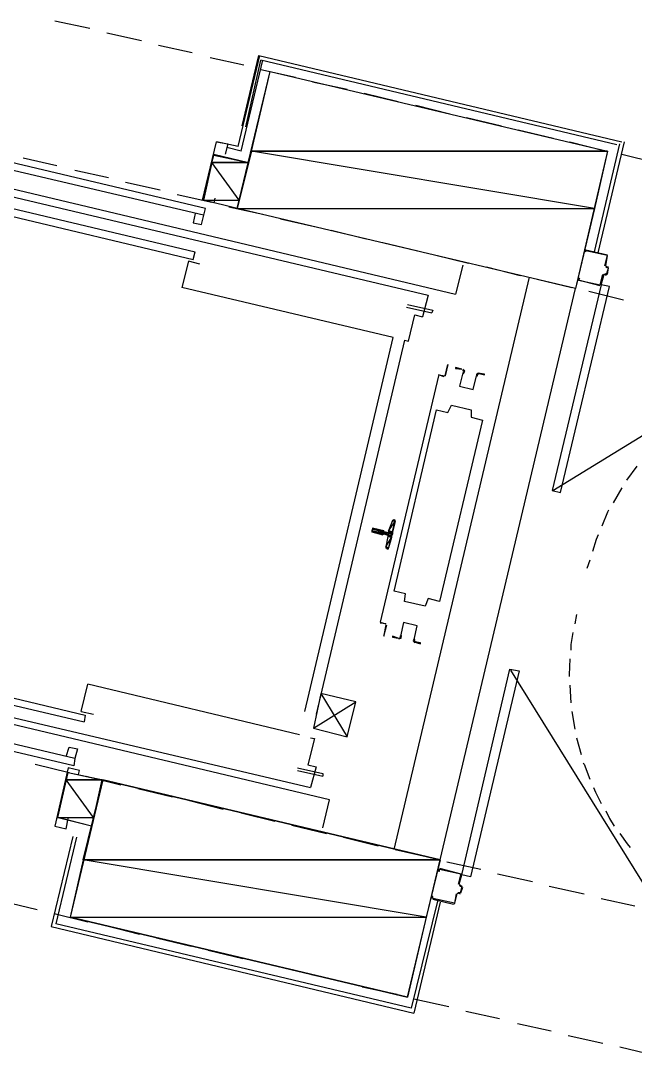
# Model space of a CAD drawing. Header units: feet. Extents: x -84 to 198, y -22 to 181.
# Drawn here: x 71.02 to 79.74, y 48.26 to 62.94 of the extents above; entities that cross this region are included whole.
import ezdxf

# ---------------------------------------------------------------- set-up
doc = ezdxf.new("R2010")
doc.units = ezdxf.units.FT
for name, color, linetype in [('A-LINEA', 7, 'CONTINUOUS'), ('A-LINEA-FINA', 9, 'CONTINUOUS'), ('A-MURO-CONCRETO', 8, 'CONTINUOUS')]:
    doc.layers.add(name, color=color, linetype=linetype)

msp = doc.modelspace()

# ---------------------------------------------------------------- linework, layer by layer
at = {"layer": 'A-LINEA'}
for p, q in [((71.5067, 62.9378), (72, 62.8311)), ((71.5067, 62.9378), (72, 62.8311)), ((72.24, 62.7644), (72.7333, 62.6578)), ((72.24, 62.7644), (72.7333, 62.6578)), ((72.9733, 62.5911), (73.4533, 62.4844)), ((72.9733, 62.5911), (73.4533, 62.4844)), ((73.7067, 62.4178), (74.1867, 62.3111)), ((73.7067, 62.4178), (74.1867, 62.3111)), ((74.1067, 61.1511), (74.4133, 62.4444)), ((74.16, 61.4444), (74.4, 62.4444)), ((74.4, 62.4444), (79.5467, 61.2178)), ((74.1467, 61.0844), (74.4533, 62.3778)), ((74.2133, 61.4311), (74.4267, 62.3778)), ((79.48, 61.1778), (74.4267, 62.3778)), ((74.4267, 62.2444), (74.92, 62.1378)), ((74.4267, 62.2444), (74.92, 62.1378)), ((75.16, 62.0711), (75.6533, 61.9644)), ((75.16, 62.0711), (75.6533, 61.9644)), ((75.8933, 61.9111), (76.3733, 61.7911)), ((75.8933, 61.9111), (76.3733, 61.7911)), ((76.6267, 61.7378), (77.1067, 61.6178)), ((76.6267, 61.7378), (77.1067, 61.6178)), ((77.3467, 61.5644), (77.84, 61.4444)), ((77.3467, 61.5644), (77.84, 61.4444)), ((78.08, 61.3911), (78.5733, 61.2711)), ((78.08, 61.3911), (78.5733, 61.2711)), ((74.1067, 61.1511), (73.8, 61.2178)), ((78.8133, 61.2178), (79.2933, 61.0978)), ((78.8133, 61.2178), (79.2933, 61.0978)), ((79.2133, 59.6444), (79.5867, 61.2178)), ((73.64, 60.2711), (70.1067, 61.1111)), ((73.64, 60.2711), (70.1067, 61.1111)), ((74.1467, 61.0844), (73.9467, 61.1378)), ((79.16, 59.6578), (79.52, 61.1911)), ((69.28, 60.9378), (77.1867, 59.0578)), ((69.28, 60.9378), (77.1867, 59.0578)), ((73.6133, 60.1778), (70.08, 61.0044)), ((73.6133, 60.1778), (70.08, 61.0044)), ((71.0533, 60.9911), (71.5333, 60.8844)), ((71.0533, 60.9911), (71.5333, 60.8844)), ((79.5467, 61.0444), (80.0267, 60.9244)), ((79.5467, 61.0444), (80.0267, 60.9244)), ((71.7867, 60.8178), (72.2667, 60.7111)), ((71.7867, 60.8178), (72.2667, 60.7111)), ((69.8133, 60.6978), (76.8, 59.0444)), ((69.8133, 60.6978), (76.8, 59.0444)), ((72.5067, 60.6444), (73, 60.5378)), ((72.5067, 60.6444), (73, 60.5378)), ((69.96, 60.4978), (73.4933, 59.6578)), ((69.96, 60.4978), (73.4933, 59.6578)), ((69.9333, 60.3911), (73.4667, 59.5511)), ((69.9333, 60.3911), (73.4667, 59.5511)), ((73.24, 60.4711), (73.7333, 60.3644)), ((73.24, 60.4711), (73.7333, 60.3644)), ((73.4933, 60.2044), (73.4667, 60.0711)), ((73.4933, 60.2044), (73.4667, 60.0711)), ((73.9733, 60.2978), (74.4533, 60.1911)), ((73.9733, 60.2978), (74.4533, 60.1911)), ((74.7067, 60.1244), (75.1867, 60.0178)), ((74.7067, 60.1244), (75.1867, 60.0178)), ((75.4267, 59.9644), (75.92, 59.8444)), ((75.4267, 59.9644), (75.92, 59.8444)), ((76.16, 59.7911), (76.6533, 59.6711)), ((76.16, 59.7911), (76.6533, 59.6711)), ((73.4667, 59.5511), (73.4933, 59.6578)), ((73.4667, 59.5511), (73.4933, 59.6578)), ((76.8933, 59.6178), (77.3733, 59.4978)), ((76.8933, 59.6178), (77.3733, 59.4978)), ((79.04, 59.6844), (79.3467, 59.6178)), ((79.04, 59.6844), (79.3467, 59.6178)), ((79.04, 59.6711), (79.04, 59.6711)), ((79.04, 59.6711), (79.04, 59.6711)), ((77.2933, 59.4711), (77.1867, 59.0578)), ((77.2933, 59.4711), (77.1867, 59.0578)), ((79.3205, 59.4557), (79.3354, 59.4316)), ((79.3205, 59.4557), (79.3354, 59.4316)), ((79.3333, 59.4578), (79.3333, 59.4578)), ((79.3333, 59.4578), (79.3333, 59.4578)), ((77.6267, 59.4444), (78.1067, 59.3244)), ((77.6267, 59.4444), (78.1067, 59.3244)), ((79.3046, 59.3372), (79.2805, 59.3224)), ((79.3046, 59.3372), (79.2805, 59.3224)), ((79.3333, 59.3244), (79.2933, 59.3378)), ((79.3333, 59.3244), (79.2933, 59.3378)), ((79.32, 59.4444), (79.36, 59.4444)), ((79.32, 59.4444), (79.36, 59.4444)), ((79.3333, 59.3378), (79.3333, 59.3378)), ((79.3333, 59.3378), (79.3333, 59.3378)), ((76.32, 51.1778), (78.24, 59.2978)), ((76.32, 51.1778), (78.24, 59.2978)), ((78.3467, 59.2711), (78.84, 59.1511)), ((78.3467, 59.2711), (78.84, 59.1511)), ((79.24, 59.1911), (79.24, 59.1911)), ((79.24, 59.1911), (79.24, 59.1911)), ((76.3067, 58.4444), (73.3067, 59.1511)), ((76.3067, 58.4444), (73.3067, 59.1511)), ((76.8, 59.0444), (76.72, 58.7378)), ((76.8, 59.0444), (76.72, 58.7378)), ((76.9733, 51.0311), (78.8933, 59.1378)), ((76.9733, 51.0311), (78.8933, 59.1378)), ((79.08, 59.0978), (79.5733, 58.9778)), ((79.08, 59.0978), (79.5733, 58.9778)), ((76.4933, 58.8711), (76.8533, 58.7911)), ((76.4933, 58.8711), (76.8533, 58.7911)), ((75.0533, 53.1378), (76.3067, 58.4444)), ((75.0533, 53.1378), (76.3067, 58.4444)), ((78.5709, 56.2715), (82.1859, 58.4922)), ((78.5709, 56.2715), (82.1859, 58.4922)), ((76.4667, 58.4044), (75.2133, 53.0978)), ((76.4667, 58.4044), (75.2133, 53.0978)), ((76.9467, 57.8978), (76.9467, 57.8978)), ((76.9467, 57.8978), (76.9467, 57.8978)), ((79.76, 56.6178), (79.6133, 56.4178)), ((79.76, 56.6178), (79.6133, 56.4178)), ((79.5467, 56.3111), (79.4267, 56.0978)), ((79.5467, 56.3111), (79.4267, 56.0978)), ((76.2933, 55.8444), (76.24, 55.6978)), ((76.2933, 55.8444), (76.24, 55.6978)), ((76.3179, 55.8439), (76.2942, 55.8304)), ((76.3179, 55.8439), (76.2942, 55.8304)), ((76.1733, 55.6978), (76.1733, 55.6978)), ((76.1733, 55.6978), (76.1733, 55.6978)), ((76.2267, 55.6711), (76.1733, 55.6844)), ((76.2267, 55.6711), (76.1733, 55.6844)), ((76.1733, 55.6578), (76.2133, 55.6444)), ((76.1733, 55.6578), (76.2133, 55.6444)), ((76.1733, 55.6444), (76.1733, 55.6444)), ((76.1733, 55.6444), (76.1733, 55.6444)), ((76.1867, 55.6978), (76.1867, 55.6978)), ((76.1867, 55.6978), (76.1867, 55.6978)), ((76.2267, 55.6178), (76.2, 55.4711)), ((76.2267, 55.6178), (76.2, 55.4711)), ((76.2136, 55.4677), (76.2287, 55.445)), ((76.2136, 55.4677), (76.2287, 55.445)), ((79.0933, 55.2844), (79.0533, 55.1644)), ((79.0933, 55.2844), (79.0533, 55.1644)), ((78.9067, 54.5111), (78.88, 54.3778)), ((78.9067, 54.5111), (78.88, 54.3778)), ((76.2, 54.3778), (76.12, 54.3911)), ((76.2, 54.3778), (76.12, 54.3911)), ((68.4133, 53.9244), (71.9333, 53.0844)), ((68.4133, 53.9244), (71.9333, 53.0844)), ((68.3867, 53.8178), (71.92, 52.9911)), ((68.3867, 53.8178), (71.92, 52.9911)), ((75.4, 51.8844), (68.1467, 53.6044)), ((75.4, 51.8844), (68.1467, 53.6044)), ((68.16, 53.6978), (75.1333, 52.0578)), ((68.16, 53.6978), (75.1333, 52.0578)), ((80.2126, 50.1189), (77.9758, 53.724)), ((80.2126, 50.1189), (77.9758, 53.724)), ((71.88, 53.1378), (71.9733, 53.5244)), ((71.88, 53.1378), (71.9733, 53.5244)), ((74.9733, 52.8044), (71.9733, 53.5244)), ((74.9733, 52.8044), (71.9733, 53.5244)), ((78.8133, 53.5111), (78.8267, 53.2578)), ((78.8133, 53.5111), (78.8267, 53.2578)), ((71.7867, 52.4711), (68.2667, 53.2978)), ((71.7867, 52.4711), (68.2667, 53.2978)), ((71.7733, 52.3644), (68.24, 53.2044)), ((71.7733, 52.3644), (68.24, 53.2044)), ((75.1733, 52.8978), (75.7733, 53.2711)), ((75.1733, 52.8978), (75.7733, 53.2711)), ((71.88, 53.1378), (72.0533, 53.0978)), ((71.88, 53.1378), (72.0533, 53.0978)), ((71.9333, 53.0844), (71.92, 52.9911)), ((71.9333, 53.0844), (71.92, 52.9911)), ((78.84, 53.1378), (78.88, 52.8844)), ((78.84, 53.1378), (78.88, 52.8844)), ((75.1867, 52.7511), (75.0933, 52.3778)), ((75.1867, 52.7511), (75.0933, 52.3778)), ((75.1333, 52.7644), (75.1867, 52.7511)), ((75.1333, 52.7644), (75.1867, 52.7511)), ((78.9067, 52.7644), (78.9733, 52.5244)), ((78.9067, 52.7644), (78.9733, 52.5244)), ((71.6667, 52.4978), (71.7067, 52.6311)), ((71.6667, 52.4978), (71.7067, 52.6311)), ((71.2267, 52.3911), (71.7067, 52.2711)), ((71.2267, 52.3911), (71.7067, 52.2711)), ((71.5467, 51.6311), (71.6933, 52.2711)), ((71.5467, 51.6311), (71.6933, 52.2711)), ((74.9467, 52.3378), (75.3067, 52.2578)), ((74.9467, 52.3378), (75.3067, 52.2578)), ((74.9467, 52.2978), (75.3067, 52.2178)), ((74.9467, 52.2978), (75.3067, 52.2178)), ((71.9467, 52.2178), (72.44, 52.0978)), ((71.9467, 52.2178), (72.44, 52.0978)), ((75.3067, 52.2578), (75.3067, 52.2178)), ((75.3067, 52.2578), (75.3067, 52.2178)), ((72.68, 52.0444), (73.1733, 51.9244)), ((72.68, 52.0444), (73.1733, 51.9244)), ((73.4133, 51.8711), (73.8933, 51.7511)), ((73.4133, 51.8711), (73.8933, 51.7511)), ((75.3067, 51.4844), (75.4, 51.8844)), ((75.3067, 51.4844), (75.4, 51.8844)), ((74.1467, 51.6978), (74.6267, 51.5778)), ((74.1467, 51.6978), (74.6267, 51.5778)), ((74.8667, 51.5244), (75.36, 51.4044)), ((74.8667, 51.5244), (75.36, 51.4044)), ((71.76, 51.3644), (71.4533, 50.0844)), ((71.8133, 51.3511), (71.52, 50.1244)), ((75.6, 51.3511), (76.0933, 51.2311)), ((75.6, 51.3511), (76.0933, 51.2311)), ((76.3333, 51.1778), (76.8133, 51.0711)), ((76.3333, 51.1778), (76.8133, 51.0711)), ((77.0667, 51.0044), (77.5467, 50.8978)), ((77.0667, 51.0044), (77.5467, 50.8978)), ((76.96, 50.8978), (76.96, 50.8978)), ((76.96, 50.8978), (76.96, 50.8978)), ((77.24, 50.6844), (77.28, 50.8178)), ((77.24, 50.6844), (77.28, 50.8178)), ((77.7867, 50.8311), (78.28, 50.7244)), ((77.7867, 50.8311), (78.28, 50.7244)), ((77.2405, 50.6824), (77.2554, 50.6583)), ((77.2405, 50.6824), (77.2554, 50.6583)), ((77.2533, 50.6844), (77.2533, 50.6844)), ((77.2533, 50.6844), (77.2533, 50.6844)), ((78.52, 50.6578), (79.0133, 50.5511)), ((78.52, 50.6578), (79.0133, 50.5511)), ((77.1733, 50.4044), (77.2133, 50.5511)), ((77.1733, 50.4044), (77.2133, 50.5511)), ((77.2379, 50.5639), (77.2139, 50.549)), ((77.2379, 50.5639), (77.2139, 50.549)), ((77.2267, 50.5644), (77.2533, 50.5511)), ((77.2267, 50.5644), (77.2533, 50.5511)), ((77.2267, 50.5511), (77.2267, 50.5511)), ((77.2267, 50.5511), (77.2267, 50.5511)), ((77.2533, 50.5644), (77.2533, 50.5644)), ((77.2533, 50.5644), (77.2533, 50.5644)), ((77.2667, 50.5644), (77.2933, 50.6444)), ((77.2667, 50.5644), (77.2933, 50.6444)), ((70.76, 50.4444), (71.2533, 50.3244)), ((70.76, 50.4444), (71.2533, 50.3244)), ((76.9333, 50.4444), (76.56, 48.9244)), ((76.9733, 50.4311), (76.6, 48.8578)), ((76.8667, 50.4844), (76.8667, 50.4844)), ((76.8667, 50.4844), (76.8667, 50.4844)), ((76.8667, 50.4711), (77.16, 50.4044)), ((76.8667, 50.4711), (77.16, 50.4044)), ((77.1733, 50.4178), (77.1733, 50.4178)), ((77.1733, 50.4178), (77.1733, 50.4178)), ((79.2533, 50.4844), (79.7333, 50.3778)), ((79.2533, 50.4844), (79.7333, 50.3778)), ((71.4933, 50.2711), (71.9733, 50.1511)), ((71.4933, 50.2711), (71.9733, 50.1511)), ((71.4533, 50.0844), (76.6, 48.8578)), ((76.56, 48.9244), (71.52, 50.1244)), ((72.2267, 50.0978), (72.7067, 49.9778)), ((72.2267, 50.0978), (72.7067, 49.9778)), ((72.9467, 49.9244), (73.44, 49.8044)), ((72.9467, 49.9244), (73.44, 49.8044)), ((73.68, 49.7511), (74.1733, 49.6311)), ((73.68, 49.7511), (74.1733, 49.6311)), ((74.4133, 49.5778), (74.8933, 49.4711)), ((74.4133, 49.5778), (74.8933, 49.4711)), ((75.1467, 49.4044), (75.6267, 49.2978)), ((75.1467, 49.4044), (75.6267, 49.2978)), ((75.8667, 49.2311), (76.36, 49.1244)), ((75.8667, 49.2311), (76.36, 49.1244)), ((76.6, 49.0578), (77.0933, 48.9511)), ((76.6, 49.0578), (77.0933, 48.9511)), ((77.3333, 48.8844), (77.8133, 48.7778)), ((77.3333, 48.8844), (77.8133, 48.7778)), ((78.0667, 48.7111), (78.5467, 48.6044)), ((78.0667, 48.7111), (78.5467, 48.6044)), ((78.7867, 48.5378), (79.28, 48.4311)), ((78.7867, 48.5378), (79.28, 48.4311)), ((79.52, 48.3778), (80.0133, 48.2578)), ((79.52, 48.3778), (80.0133, 48.2578))]:
    msp.add_line(p, q, dxfattribs=at)
for points in [[(79.3467, 61.0844), (78.8933, 59.1378), (74.0933, 60.2711), (74.56, 62.2178), (79.3467, 61.0844)], [(79.3467, 61.0844), (78.8933, 59.1378), (74.0933, 60.2711), (74.56, 62.2178), (79.3467, 61.0844)], [(73.7733, 60.4178), (73.76, 60.3511), (73.6, 60.3911), (73.8, 61.2178), (73.96, 61.1911), (73.92, 61.0444)], [(73.7733, 60.4178), (73.76, 60.3511), (73.6, 60.3911), (73.8, 61.2178), (73.96, 61.1911), (73.92, 61.0444)], [(73.76, 61.0444), (74.2533, 60.9244), (74.0933, 60.2711), (73.6133, 60.3911)], [(73.76, 61.0444), (74.2533, 60.9244), (74.0933, 60.2711), (73.6133, 60.3911)], [(73.4667, 60.0711), (73.5867, 60.0444), (73.64, 60.2711)], [(73.4667, 60.0711), (73.5867, 60.0444), (73.64, 60.2711)], [(79.3067, 59.4578), (79.3467, 59.6044), (79.04, 59.6711), (79.0267, 59.6578), (79.0267, 59.6844)], [(79.3067, 59.4578), (79.3467, 59.6044), (79.04, 59.6711), (79.0267, 59.6578), (79.0267, 59.6844)], [(79.32, 59.4578), (79.3467, 59.6044), (79.3467, 59.6044)], [(79.32, 59.4578), (79.3467, 59.6044), (79.3467, 59.6044)], [(73.56, 59.4844), (73.4, 59.5244), (73.3067, 59.1511)], [(73.56, 59.4844), (73.4, 59.5244), (73.3067, 59.1511)], [(78.9333, 59.2711), (78.9333, 59.2844), (78.9467, 59.2844), (78.9333, 59.2578), (79.24, 59.1911), (79.28, 59.3378)], [(78.9333, 59.2711), (78.9333, 59.2844), (78.9467, 59.2844), (78.9333, 59.2578), (79.24, 59.1911), (79.28, 59.3378)], [(79.2533, 59.1911), (79.2933, 59.3244), (79.2933, 59.3244)], [(79.2533, 59.1911), (79.2933, 59.3244), (79.2933, 59.3244)], [(79.3067, 59.3511), (79.3333, 59.3378), (79.36, 59.4311), (79.32, 59.4444)], [(79.3067, 59.3511), (79.3333, 59.3378), (79.36, 59.4311), (79.32, 59.4444)], [(79.3467, 59.3378), (79.36, 59.4311), (79.36, 59.4311)], [(79.3467, 59.3378), (79.36, 59.4311), (79.36, 59.4311)], [(79.2533, 59.1911), (78.56, 56.2711), (78.68, 56.2444), (79.3733, 59.1644), (79.2533, 59.1911)], [(79.2533, 59.1911), (78.56, 56.2711), (78.68, 56.2444), (79.3733, 59.1644), (79.2533, 59.1911)], [(79.24, 59.1778), (78.9333, 59.2578), (78.9333, 59.2578)], [(79.24, 59.1778), (78.9333, 59.2578), (78.9333, 59.2578)], [(76.5067, 58.9111), (76.8667, 58.8311), (76.8533, 58.7911)], [(76.5067, 58.9111), (76.8667, 58.8311), (76.8533, 58.7911)], [(76.4667, 58.4044), (76.52, 58.3911), (76.6133, 58.7644), (76.72, 58.7378)], [(76.4667, 58.4044), (76.52, 58.3911), (76.6133, 58.7644), (76.72, 58.7378)], [(77.0267, 57.8844), (76.9467, 57.9111), (77.04, 57.8978), (77.08, 58.0578), (77.04, 57.8978), (77.04, 57.8978)], [(77.0267, 57.8844), (76.9467, 57.9111), (77.04, 57.8978), (77.08, 58.0578), (77.04, 57.8978), (77.04, 57.8978)], [(77.28, 57.9911), (77.1867, 58.0178), (77.1867, 58.0044), (77.28, 57.9911)], [(77.28, 57.9911), (77.1867, 58.0178), (77.1867, 58.0044), (77.28, 57.9911)], [(77.3043, 57.9295), (77.3196, 57.963), (77.2947, 57.9901)], [(77.3043, 57.9295), (77.3196, 57.963), (77.2947, 57.9901)], [(76.9467, 57.8978), (76.12, 54.4044), (76.2, 54.3778)], [(76.9467, 57.8978), (76.9467, 57.8978), (76.12, 54.4044), (76.12, 54.4044)], [(76.9467, 57.8978), (76.12, 54.4044), (76.2, 54.3778)], [(76.9467, 57.8978), (76.9467, 57.8978), (76.12, 54.4044), (76.12, 54.4044)], [(77.2931, 57.9435), (77.2476, 57.7509), (77.4402, 57.7053), (77.4858, 57.8979)], [(77.2931, 57.9435), (77.2476, 57.7509), (77.4402, 57.7053), (77.4858, 57.8979)], [(77.2931, 57.9435), (77.2476, 57.7509), (77.4402, 57.7053), (77.4858, 57.8979)], [(77.2931, 57.9435), (77.2476, 57.7509), (77.4402, 57.7053), (77.4858, 57.8979)], [(77.2973, 57.9408), (77.3064, 57.9609), (77.2915, 57.9772)], [(77.2973, 57.9408), (77.3064, 57.9609), (77.2915, 57.9772)], [(77.5207, 57.937), (77.4863, 57.9239), (77.4849, 57.8871)], [(77.5207, 57.937), (77.4863, 57.9239), (77.4849, 57.8871)], [(77.5177, 57.924), (77.4971, 57.9161), (77.4962, 57.8941)], [(77.5177, 57.924), (77.4971, 57.9161), (77.4962, 57.8941)], [(77.5067, 57.9378), (77.6, 57.9111), (77.6, 57.9244), (77.5067, 57.9378)], [(77.5067, 57.9378), (77.6, 57.9111), (77.6, 57.9244), (77.5067, 57.9378)], [(77.5733, 57.2711), (76.96, 54.6978), (76.8, 54.7378), (76.76, 54.6311), (76.4667, 54.6978), (76.48, 54.8044), (76.32, 54.8444), (76.92, 57.4178), (77.08, 57.3778), (77.1333, 57.4844), (77.4133, 57.4178), (77.4133, 57.3111), (77.5733, 57.2711)], [(77.5733, 57.2711), (76.96, 54.6978), (76.8, 54.7378), (76.76, 54.6311), (76.4667, 54.6978), (76.48, 54.8044), (76.32, 54.8444), (76.92, 57.4178), (77.08, 57.3778), (77.1333, 57.4844), (77.4133, 57.4178), (77.4133, 57.3111), (77.5733, 57.2711)], [(79.36, 55.9911), (79.3467, 55.9644), (79.2667, 55.7644)], [(79.36, 55.9911), (79.3467, 55.9644), (79.2667, 55.7644)], [(76.2267, 55.4444), (76.24, 55.4444), (76.3333, 55.8444), (76.32, 55.8578)], [(76.2267, 55.4444), (76.24, 55.4444), (76.3333, 55.8444), (76.32, 55.8578)], [(76.1733, 55.6978), (76.0133, 55.7378), (76, 55.6844), (76.16, 55.6444)], [(76.1733, 55.6978), (76.0133, 55.7378), (76, 55.6844), (76.16, 55.6444)], [(76.2395, 55.6198), (76.237, 55.635), (76.2246, 55.6439)], [(76.2395, 55.6198), (76.237, 55.635), (76.2246, 55.6439)], [(76.2287, 55.6716), (76.2438, 55.6741), (76.2528, 55.6865)], [(76.2287, 55.6716), (76.2438, 55.6741), (76.2528, 55.6865)], [(79.2133, 55.6444), (79.1867, 55.5778), (79.1333, 55.4044)], [(79.2133, 55.6444), (79.1867, 55.5778), (79.1333, 55.4044)], [(76.2, 54.3644), (76.2, 54.3644), (76.1733, 54.2178), (76.1733, 54.2044), (76.2133, 54.3644)], [(76.2, 54.3644), (76.2, 54.3644), (76.1733, 54.2178), (76.1733, 54.2044), (76.2133, 54.3644)], [(76.6003, 54.1587), (76.6458, 54.3513), (76.4531, 54.3969), (76.4075, 54.2043)], [(76.6003, 54.1587), (76.6458, 54.3513), (76.4531, 54.3969), (76.4075, 54.2043)], [(76.6003, 54.1587), (76.6458, 54.3513), (76.4531, 54.3969), (76.4075, 54.2043)], [(76.6003, 54.1587), (76.6458, 54.3513), (76.4531, 54.3969), (76.4075, 54.2043)], [(76.3733, 54.1778), (76.2933, 54.2044), (76.2933, 54.1911), (76.3733, 54.1778)], [(76.3733, 54.1778), (76.2933, 54.2044), (76.2933, 54.1911), (76.3733, 54.1778)], [(76.386, 54.1653), (76.4204, 54.1783), (76.4218, 54.2151)], [(76.386, 54.1653), (76.4204, 54.1783), (76.4218, 54.2151)], [(76.3889, 54.1783), (76.4096, 54.1861), (76.4104, 54.2082)], [(76.3889, 54.1783), (76.4096, 54.1861), (76.4104, 54.2082)], [(76.6023, 54.1727), (76.5871, 54.1392), (76.612, 54.1121)], [(76.6023, 54.1727), (76.5871, 54.1392), (76.612, 54.1121)], [(78.8533, 54.2578), (78.8267, 54.0844), (78.8267, 54.0044)], [(78.8533, 54.2578), (78.8267, 54.0844), (78.8267, 54.0044)], [(76.6, 54.1244), (76.6933, 54.0978), (76.6933, 54.1111), (76.6133, 54.1244)], [(76.6, 54.1244), (76.6933, 54.0978), (76.6933, 54.1111), (76.6133, 54.1244)], [(76.6094, 54.1614), (76.6003, 54.1413), (76.6152, 54.125)], [(76.6094, 54.1614), (76.6003, 54.1413), (76.6152, 54.125)], [(78.8133, 53.8844), (78.8, 53.6578), (78.8, 53.6311)], [(78.8133, 53.8844), (78.8, 53.6578), (78.8, 53.6311)], [(77.28, 50.8178), (77.96, 53.7378), (78.0933, 53.7111), (77.4, 50.7911), (77.28, 50.8178)], [(77.28, 50.8178), (77.96, 53.7378), (78.0933, 53.7111), (77.4, 50.7911), (77.28, 50.8178)], [(75.28, 53.3911), (75.6533, 52.7778), (75.7733, 53.2711), (75.28, 53.3911), (75.1733, 52.8978), (75.6533, 52.7778)], [(75.28, 53.3911), (75.6533, 52.7778), (75.7733, 53.2711), (75.28, 53.3911), (75.1733, 52.8978), (75.6533, 52.7778)], [(71.7067, 52.6311), (71.8267, 52.6044), (71.7867, 52.4711), (71.7733, 52.3644)], [(71.7067, 52.6311), (71.8267, 52.6044), (71.7867, 52.4711), (71.7733, 52.3644)], [(71.84, 52.2444), (71.8533, 52.2978), (71.6933, 52.3378), (71.5067, 51.5111), (71.6667, 51.4711), (71.6933, 51.6178)], [(71.84, 52.2444), (71.8533, 52.2978), (71.6933, 52.3378), (71.5067, 51.5111), (71.6667, 51.4711), (71.6933, 51.6178)], [(71.6933, 52.2711), (72.1867, 52.1644), (72.0267, 51.5111), (71.5467, 51.6311)], [(71.6933, 52.2711), (72.1867, 52.1644), (72.0267, 51.5111), (71.5467, 51.6311)], [(75.0933, 52.3778), (75.2133, 52.3511), (75.1333, 52.0578)], [(75.0933, 52.3778), (75.2133, 52.3511), (75.1333, 52.0578)], [(79, 52.4044), (79.0133, 52.3911), (79.0933, 52.1778)], [(79, 52.4044), (79.0133, 52.3911), (79.0933, 52.1778)], [(76.5067, 49.0844), (76.9733, 51.0311), (72.1867, 52.1644), (71.72, 50.2178), (76.5067, 49.0844)], [(76.5067, 49.0844), (76.9733, 51.0311), (72.1867, 52.1644), (71.72, 50.2178), (76.5067, 49.0844)], [(79.1467, 52.0578), (79.1733, 51.9911), (79.2533, 51.8311)], [(79.1467, 52.0578), (79.1733, 51.9911), (79.2533, 51.8311)], [(79.32, 51.7244), (79.3733, 51.6178), (79.44, 51.5111)], [(79.32, 51.7244), (79.3733, 51.6178), (79.44, 51.5111)], [(79.52, 51.4044), (79.6267, 51.2578), (79.6667, 51.2044)], [(79.52, 51.4044), (79.6267, 51.2578), (79.6667, 51.2044)], [(76.9467, 50.8978), (76.9467, 50.8711), (76.96, 50.8711), (76.96, 50.8978), (77.2667, 50.8311), (77.2267, 50.6844)], [(76.9467, 50.8978), (76.9467, 50.8711), (76.96, 50.8711), (76.96, 50.8978), (77.2667, 50.8311), (77.2267, 50.6844)], [(76.96, 50.9111), (77.2667, 50.8311), (77.2667, 50.8311)], [(76.96, 50.9111), (77.2667, 50.8311), (77.2667, 50.8311)], [(77.2533, 50.6578), (77.28, 50.6578), (77.2533, 50.5644), (77.2267, 50.5644)], [(77.2533, 50.6578), (77.28, 50.6578), (77.2533, 50.5644), (77.2267, 50.5644)], [(77.2533, 50.6711), (77.28, 50.6578), (77.28, 50.6578)], [(77.2533, 50.6711), (77.28, 50.6578), (77.28, 50.6578)], [(77.2, 50.5511), (77.1733, 50.4178), (76.8667, 50.4844), (76.8667, 50.5111), (76.8533, 50.5111), (76.8533, 50.4844)], [(77.2, 50.5511), (77.1733, 50.4178), (76.8667, 50.4844), (76.8667, 50.5111), (76.8533, 50.5111), (76.8533, 50.4844)]]:
    msp.add_lwpolyline(points, dxfattribs=at)
at = {"layer": 'A-LINEA-FINA'}
for p, q in [((76.3333, 55.8311), (76.2933, 55.8444)), ((76.3333, 55.8444), (76.2933, 55.8444)), ((76.3333, 55.8311), (76.2933, 55.8444)), ((76.3333, 55.8444), (76.2933, 55.8444)), ((76.3333, 55.8444), (76.3067, 55.8578)), ((76.3333, 55.8444), (76.3067, 55.8578)), ((76.16, 55.6578), (76, 55.6844)), ((76.16, 55.6578), (76, 55.6844)), ((76.1733, 55.6978), (76.0133, 55.7378)), ((76.1733, 55.6978), (76.0133, 55.7378)), ((76.1733, 55.6844), (76.0133, 55.7244)), ((76.1733, 55.6978), (76.0133, 55.7244)), ((76.1733, 55.6844), (76.0133, 55.7244)), ((76.1733, 55.6978), (76.0133, 55.7244)), ((76.28, 55.6311), (76.2267, 55.6444)), ((76.28, 55.6311), (76.2267, 55.6444)), ((76.2933, 55.6711), (76.24, 55.6844)), ((76.2933, 55.6711), (76.24, 55.6844)), ((76.28, 55.6178), (76.2267, 55.6311)), ((76.28, 55.6178), (76.2267, 55.6311)), ((76.24, 55.4578), (76.2, 55.4711)), ((76.24, 55.4578), (76.2, 55.4711)), ((76.24, 55.4578), (76.2, 55.4578)), ((76.24, 55.4578), (76.2, 55.4578)), ((76.24, 55.4444), (76.2133, 55.4578)), ((76.24, 55.4444), (76.2133, 55.4578)), ((76.24, 55.4444), (76.2133, 55.4578)), ((76.24, 55.4444), (76.2133, 55.4578)), ((76.24, 55.4444), (76.2133, 55.4444)), ((76.24, 55.4444), (76.2133, 55.4444)), ((76.24, 55.4444), (76.2133, 55.4444)), ((76.24, 55.4444), (76.2133, 55.4444)), ((76.24, 55.4444), (76.2267, 55.4444)), ((76.24, 55.4444), (76.2267, 55.4444))]:
    msp.add_line(p, q, dxfattribs=at)
for points in [[(76.24, 55.6978), (76.3333, 55.8311), (76.2933, 55.8444), (76.24, 55.6978)], [(76.24, 55.6978), (76.3333, 55.8311), (76.2933, 55.8444), (76.24, 55.6978)], [(76.2933, 55.6844), (76.24, 55.6978), (76.3333, 55.8311), (76.2933, 55.6844)], [(76.2933, 55.6844), (76.24, 55.6978), (76.3333, 55.8311), (76.2933, 55.6844)], [(76.2933, 55.8444), (76.3333, 55.8311), (76.3333, 55.8311), (76.2933, 55.8444)], [(76.3333, 55.8311), (76.3333, 55.8311), (76.2933, 55.8444), (76.3333, 55.8311)], [(76.3333, 55.8311), (76.2933, 55.8444), (76.3333, 55.8311), (76.3333, 55.8311), (76.3333, 55.8311)], [(76.3333, 55.8444), (76.3333, 55.8444), (76.2933, 55.8444), (76.3333, 55.8444)], [(76.3333, 55.8444), (76.2933, 55.8444), (76.3333, 55.8311), (76.3333, 55.8444), (76.3333, 55.8444)], [(76.2933, 55.8444), (76.3333, 55.8444), (76.3067, 55.8444), (76.2933, 55.8444)], [(76.2933, 55.8444), (76.3333, 55.8311), (76.3333, 55.8311), (76.2933, 55.8444)], [(76.3333, 55.8311), (76.3333, 55.8311), (76.2933, 55.8444), (76.3333, 55.8311)], [(76.3333, 55.8311), (76.2933, 55.8444), (76.3333, 55.8311), (76.3333, 55.8311), (76.3333, 55.8311)], [(76.3333, 55.8444), (76.3333, 55.8444), (76.2933, 55.8444), (76.3333, 55.8444)], [(76.3333, 55.8444), (76.2933, 55.8444), (76.3333, 55.8311), (76.3333, 55.8444), (76.3333, 55.8444)], [(76.2933, 55.8444), (76.3333, 55.8444), (76.3067, 55.8444), (76.2933, 55.8444)], [(76.3333, 55.8444), (76.3067, 55.8444), (76.3067, 55.8578), (76.3333, 55.8444), (76.3333, 55.8444)], [(76.3333, 55.8444), (76.3333, 55.8444), (76.3067, 55.8578), (76.3333, 55.8444)], [(76.3067, 55.8578), (76.3333, 55.8444), (76.3333, 55.8444), (76.3067, 55.8578)], [(76.3333, 55.8444), (76.3333, 55.8444), (76.3067, 55.8578), (76.3333, 55.8444)], [(76.3333, 55.8444), (76.3067, 55.8578), (76.32, 55.8578), (76.3333, 55.8444), (76.3333, 55.8444)], [(76.3067, 55.8578), (76.3333, 55.8444), (76.3333, 55.8444), (76.3067, 55.8578), (76.3067, 55.8578)], [(76.3333, 55.8444), (76.3067, 55.8444), (76.3067, 55.8578), (76.3333, 55.8444), (76.3333, 55.8444)], [(76.3333, 55.8444), (76.3333, 55.8444), (76.3067, 55.8578), (76.3333, 55.8444)], [(76.3067, 55.8578), (76.3333, 55.8444), (76.3333, 55.8444), (76.3067, 55.8578)], [(76.3333, 55.8444), (76.3333, 55.8444), (76.3067, 55.8578), (76.3333, 55.8444)], [(76.3333, 55.8444), (76.3067, 55.8578), (76.32, 55.8578), (76.3333, 55.8444), (76.3333, 55.8444)], [(76.3067, 55.8578), (76.3333, 55.8444), (76.3333, 55.8444), (76.3067, 55.8578), (76.3067, 55.8578)], [(76.3067, 55.8444), (76.3333, 55.8444), (76.3333, 55.8444), (76.3067, 55.8444)], [(76.3067, 55.8444), (76.3333, 55.8444), (76.3333, 55.8444), (76.3067, 55.8444)], [(76, 55.6978), (76.2933, 55.6578), (76.0133, 55.7244), (76, 55.6978), (76, 55.6978)], [(76, 55.6978), (76.2933, 55.6578), (76.0133, 55.7244), (76, 55.6978), (76, 55.6978)], [(76, 55.6844), (76.16, 55.6578), (76, 55.6978), (76, 55.6844), (76, 55.6844)], [(76, 55.6978), (76.16, 55.6578), (76.16, 55.6578), (76, 55.6978)], [(76.16, 55.6578), (76.16, 55.6578), (76, 55.6978), (76.16, 55.6578), (76.16, 55.6578)], [(76, 55.6978), (76.16, 55.6578), (76.16, 55.6578), (76, 55.6978)], [(76.16, 55.6578), (76.16, 55.6578), (76, 55.6978), (76.16, 55.6578), (76.16, 55.6578)], [(76.1733, 55.6578), (76.1733, 55.6578), (76, 55.6978), (76.1733, 55.6578)], [(76.1733, 55.6578), (76, 55.6978), (76.16, 55.6578), (76.1733, 55.6578), (76.1733, 55.6578)], [(76, 55.6978), (76.1733, 55.6578), (76.1733, 55.6578), (76, 55.6978)], [(76.1733, 55.6578), (76.1733, 55.6578), (76, 55.6978), (76.1733, 55.6578), (76.1733, 55.6578)], [(76, 55.6978), (76.1733, 55.6578), (76.1733, 55.6578), (76, 55.6978)], [(76.1733, 55.6578), (76.1733, 55.6578), (76, 55.6978), (76.1733, 55.6578), (76.1733, 55.6578)], [(76, 55.6978), (76.1733, 55.6578), (76.1733, 55.6578), (76, 55.6978)], [(76.1733, 55.6578), (76.1733, 55.6578), (76, 55.6978), (76.1733, 55.6578), (76.1733, 55.6578)], [(76.28, 55.6311), (76, 55.6978), (76.2933, 55.6578), (76.28, 55.6311)], [(76, 55.6844), (76.16, 55.6578), (76, 55.6978), (76, 55.6844), (76, 55.6844)], [(76, 55.6978), (76.16, 55.6578), (76.16, 55.6578), (76, 55.6978)], [(76.16, 55.6578), (76.16, 55.6578), (76, 55.6978), (76.16, 55.6578), (76.16, 55.6578)], [(76, 55.6978), (76.16, 55.6578), (76.16, 55.6578), (76, 55.6978)], [(76.16, 55.6578), (76.16, 55.6578), (76, 55.6978), (76.16, 55.6578), (76.16, 55.6578)], [(76.1733, 55.6578), (76.1733, 55.6578), (76, 55.6978), (76.1733, 55.6578)], [(76.1733, 55.6578), (76, 55.6978), (76.16, 55.6578), (76.1733, 55.6578), (76.1733, 55.6578)], [(76, 55.6978), (76.1733, 55.6578), (76.1733, 55.6578), (76, 55.6978)], [(76.1733, 55.6578), (76.1733, 55.6578), (76, 55.6978), (76.1733, 55.6578), (76.1733, 55.6578)], [(76, 55.6978), (76.1733, 55.6578), (76.1733, 55.6578), (76, 55.6978)], [(76.1733, 55.6578), (76.1733, 55.6578), (76, 55.6978), (76.1733, 55.6578), (76.1733, 55.6578)], [(76, 55.6978), (76.1733, 55.6578), (76.1733, 55.6578), (76, 55.6978)], [(76.1733, 55.6578), (76.1733, 55.6578), (76, 55.6978), (76.1733, 55.6578), (76.1733, 55.6578)], [(76.28, 55.6311), (76, 55.6978), (76.2933, 55.6578), (76.28, 55.6311)], [(76, 55.6844), (76.16, 55.6444), (76.16, 55.6444), (76, 55.6844)], [(76.16, 55.6444), (76.16, 55.6444), (76, 55.6844), (76.16, 55.6444), (76.16, 55.6444)], [(76.16, 55.6578), (76.16, 55.6578), (76, 55.6844), (76.16, 55.6578)], [(76.16, 55.6578), (76, 55.6844), (76.16, 55.6444), (76.16, 55.6578), (76.16, 55.6578)], [(76, 55.6844), (76.16, 55.6444), (76.16, 55.6444), (76, 55.6844)], [(76.16, 55.6444), (76.16, 55.6444), (76, 55.6844), (76.16, 55.6444), (76.16, 55.6444)], [(76.16, 55.6578), (76.16, 55.6578), (76, 55.6844), (76.16, 55.6578)], [(76.16, 55.6578), (76, 55.6844), (76.16, 55.6444), (76.16, 55.6578), (76.16, 55.6578)], [(76.0133, 55.7244), (76.1733, 55.6978), (76.0133, 55.7378), (76.0133, 55.7244)], [(76.0133, 55.7378), (76.1733, 55.6978), (76.1733, 55.6978), (76.0133, 55.7378), (76.0133, 55.7378)], [(76.0133, 55.7378), (76.1733, 55.6978), (76.1733, 55.6978), (76.0133, 55.7378)], [(76.1733, 55.6978), (76.1733, 55.6978), (76.0133, 55.7378), (76.1733, 55.6978), (76.1733, 55.6978)], [(76.0133, 55.7378), (76.1733, 55.6978), (76.1733, 55.6978), (76.0133, 55.7378)], [(76.1733, 55.6978), (76.1733, 55.6978), (76.0133, 55.7378), (76.1733, 55.6978), (76.1733, 55.6978)], [(76.0133, 55.7244), (76.1733, 55.6978), (76.0133, 55.7378), (76.0133, 55.7244)], [(76.0133, 55.7378), (76.1733, 55.6978), (76.1733, 55.6978), (76.0133, 55.7378), (76.0133, 55.7378)], [(76.0133, 55.7378), (76.1733, 55.6978), (76.1733, 55.6978), (76.0133, 55.7378)], [(76.1733, 55.6978), (76.1733, 55.6978), (76.0133, 55.7378), (76.1733, 55.6978), (76.1733, 55.6978)], [(76.0133, 55.7378), (76.1733, 55.6978), (76.1733, 55.6978), (76.0133, 55.7378)], [(76.1733, 55.6978), (76.1733, 55.6978), (76.0133, 55.7378), (76.1733, 55.6978), (76.1733, 55.6978)], [(76.0133, 55.7244), (76.1733, 55.6844), (76.1733, 55.6844), (76.0133, 55.7244)], [(76.1733, 55.6844), (76.1733, 55.6844), (76.0133, 55.7244), (76.1733, 55.6844), (76.1733, 55.6844)], [(76.0133, 55.7244), (76.1733, 55.6844), (76.1733, 55.6844), (76.0133, 55.7244)], [(76.1733, 55.6844), (76.1733, 55.6844), (76.0133, 55.7244), (76.1733, 55.6844), (76.1733, 55.6844)], [(76.0133, 55.7244), (76.1733, 55.6844), (76.1733, 55.6844), (76.0133, 55.7244)], [(76.1733, 55.6844), (76.1733, 55.6844), (76.0133, 55.7244), (76.1733, 55.6844)], [(76.0133, 55.7244), (76.1733, 55.6844), (76.1733, 55.6844), (76.0133, 55.7244), (76.0133, 55.7244)], [(76.1733, 55.6978), (76.1733, 55.6978), (76.0133, 55.7244), (76.1733, 55.6978)], [(76.1733, 55.6978), (76.0133, 55.7244), (76.1733, 55.6844), (76.1733, 55.6978), (76.1733, 55.6978)], [(76.0133, 55.7244), (76.1733, 55.6844), (76.1733, 55.6844), (76.0133, 55.7244)], [(76.1733, 55.6844), (76.1733, 55.6844), (76.0133, 55.7244), (76.1733, 55.6844), (76.1733, 55.6844)], [(76.0133, 55.7244), (76.1733, 55.6844), (76.1733, 55.6844), (76.0133, 55.7244)], [(76.1733, 55.6844), (76.1733, 55.6844), (76.0133, 55.7244), (76.1733, 55.6844), (76.1733, 55.6844)], [(76.0133, 55.7244), (76.1733, 55.6844), (76.1733, 55.6844), (76.0133, 55.7244)], [(76.1733, 55.6844), (76.1733, 55.6844), (76.0133, 55.7244), (76.1733, 55.6844)], [(76.0133, 55.7244), (76.1733, 55.6844), (76.1733, 55.6844), (76.0133, 55.7244), (76.0133, 55.7244)], [(76.1733, 55.6978), (76.1733, 55.6978), (76.0133, 55.7244), (76.1733, 55.6978)], [(76.1733, 55.6978), (76.0133, 55.7244), (76.1733, 55.6844), (76.1733, 55.6978), (76.1733, 55.6978)], [(76.2267, 55.6444), (76.28, 55.6311), (76.2133, 55.6444), (76.2267, 55.6444), (76.2267, 55.6444)], [(76.2133, 55.6444), (76.28, 55.6311), (76.28, 55.6311), (76.2133, 55.6444)], [(76.28, 55.6311), (76.28, 55.6311), (76.2133, 55.6444), (76.28, 55.6311), (76.28, 55.6311)], [(76.2267, 55.6444), (76.28, 55.6311), (76.2133, 55.6444), (76.2267, 55.6444), (76.2267, 55.6444)], [(76.2133, 55.6444), (76.28, 55.6311), (76.28, 55.6311), (76.2133, 55.6444)], [(76.28, 55.6311), (76.28, 55.6311), (76.2133, 55.6444), (76.28, 55.6311), (76.28, 55.6311)], [(76.2267, 55.6711), (76.2933, 55.6711), (76.24, 55.6844), (76.2267, 55.6711), (76.2267, 55.6711)], [(76.2267, 55.6711), (76.2933, 55.6711), (76.24, 55.6844), (76.2267, 55.6711), (76.2267, 55.6711)], [(76.2267, 55.6711), (76.2933, 55.6578), (76.2933, 55.6578), (76.2267, 55.6711)], [(76.2933, 55.6578), (76.2933, 55.6578), (76.2267, 55.6711), (76.2933, 55.6578), (76.2933, 55.6578)], [(76.2267, 55.6711), (76.2933, 55.6578), (76.2933, 55.6578), (76.2267, 55.6711)], [(76.2933, 55.6578), (76.2933, 55.6578), (76.2267, 55.6711), (76.2933, 55.6578), (76.2933, 55.6578)], [(76.2267, 55.6711), (76.2933, 55.6578), (76.2933, 55.6578), (76.2267, 55.6711)], [(76.2933, 55.6578), (76.2933, 55.6578), (76.2267, 55.6711), (76.2933, 55.6578), (76.2933, 55.6578)], [(76.2933, 55.6578), (76.2267, 55.6711), (76.2933, 55.6711), (76.2933, 55.6578)], [(76.2267, 55.6711), (76.2933, 55.6578), (76.2933, 55.6578), (76.2267, 55.6711)], [(76.2933, 55.6578), (76.2933, 55.6578), (76.2267, 55.6711), (76.2933, 55.6578), (76.2933, 55.6578)], [(76.2267, 55.6711), (76.2933, 55.6578), (76.2933, 55.6578), (76.2267, 55.6711)], [(76.2933, 55.6578), (76.2933, 55.6578), (76.2267, 55.6711), (76.2933, 55.6578), (76.2933, 55.6578)], [(76.2267, 55.6711), (76.2933, 55.6578), (76.2933, 55.6578), (76.2267, 55.6711)], [(76.2933, 55.6578), (76.2933, 55.6578), (76.2267, 55.6711), (76.2933, 55.6578), (76.2933, 55.6578)], [(76.2933, 55.6578), (76.2267, 55.6711), (76.2933, 55.6711), (76.2933, 55.6578)], [(76.2267, 55.6311), (76.28, 55.6311), (76.2267, 55.6444), (76.2267, 55.6311), (76.2267, 55.6311)], [(76.2267, 55.6444), (76.28, 55.6311), (76.28, 55.6311), (76.2267, 55.6444)], [(76.28, 55.6311), (76.28, 55.6311), (76.2267, 55.6444), (76.28, 55.6311), (76.28, 55.6311)], [(76.2267, 55.6444), (76.28, 55.6311), (76.28, 55.6311), (76.2267, 55.6444)], [(76.28, 55.6311), (76.28, 55.6311), (76.2267, 55.6444), (76.28, 55.6311), (76.28, 55.6311)], [(76.2267, 55.6311), (76.28, 55.6311), (76.2267, 55.6444), (76.2267, 55.6311), (76.2267, 55.6311)], [(76.2267, 55.6444), (76.28, 55.6311), (76.28, 55.6311), (76.2267, 55.6444)], [(76.28, 55.6311), (76.28, 55.6311), (76.2267, 55.6444), (76.28, 55.6311), (76.28, 55.6311)], [(76.2267, 55.6444), (76.28, 55.6311), (76.28, 55.6311), (76.2267, 55.6444)], [(76.28, 55.6311), (76.28, 55.6311), (76.2267, 55.6444), (76.28, 55.6311), (76.28, 55.6311)], [(76.24, 55.6844), (76.2933, 55.6844), (76.24, 55.6978), (76.24, 55.6844), (76.24, 55.6844)], [(76.24, 55.6844), (76.2933, 55.6844), (76.24, 55.6978), (76.24, 55.6844), (76.24, 55.6844)], [(76.24, 55.6844), (76.2933, 55.6711), (76.2933, 55.6711), (76.24, 55.6844)], [(76.2933, 55.6711), (76.2933, 55.6711), (76.24, 55.6844), (76.2933, 55.6711), (76.2933, 55.6711)], [(76.24, 55.6844), (76.2933, 55.6711), (76.2933, 55.6711), (76.24, 55.6844)], [(76.2933, 55.6711), (76.2933, 55.6711), (76.24, 55.6844), (76.2933, 55.6711), (76.2933, 55.6711)], [(76.24, 55.6844), (76.2933, 55.6711), (76.2933, 55.6711), (76.24, 55.6844)], [(76.2933, 55.6711), (76.2933, 55.6711), (76.24, 55.6844), (76.2933, 55.6711)], [(76.24, 55.6844), (76.2933, 55.6711), (76.2933, 55.6711), (76.24, 55.6844), (76.24, 55.6844)], [(76.2933, 55.6711), (76.24, 55.6844), (76.2933, 55.6844), (76.2933, 55.6711)], [(76.24, 55.6844), (76.2933, 55.6711), (76.2933, 55.6711), (76.24, 55.6844)], [(76.2933, 55.6711), (76.2933, 55.6711), (76.24, 55.6844), (76.2933, 55.6711), (76.2933, 55.6711)], [(76.24, 55.6844), (76.2933, 55.6711), (76.2933, 55.6711), (76.24, 55.6844)], [(76.2933, 55.6711), (76.2933, 55.6711), (76.24, 55.6844), (76.2933, 55.6711), (76.2933, 55.6711)], [(76.24, 55.6844), (76.2933, 55.6711), (76.2933, 55.6711), (76.24, 55.6844)], [(76.2933, 55.6711), (76.2933, 55.6711), (76.24, 55.6844), (76.2933, 55.6711)], [(76.24, 55.6844), (76.2933, 55.6711), (76.2933, 55.6711), (76.24, 55.6844), (76.24, 55.6844)], [(76.2933, 55.6711), (76.24, 55.6844), (76.2933, 55.6844), (76.2933, 55.6711)], [(76.2, 55.4711), (76.28, 55.6044), (76.2267, 55.6178), (76.2, 55.4711), (76.2, 55.4711)], [(76.2, 55.4711), (76.28, 55.6044), (76.2267, 55.6178), (76.2, 55.4711), (76.2, 55.4711)], [(76.24, 55.4578), (76.2, 55.4711), (76.28, 55.6044), (76.24, 55.4578)], [(76.24, 55.4578), (76.2, 55.4711), (76.28, 55.6044), (76.24, 55.4578)], [(76.2267, 55.6178), (76.28, 55.6178), (76.2267, 55.6311), (76.2267, 55.6178)], [(76.2267, 55.6311), (76.28, 55.6178), (76.28, 55.6178), (76.2267, 55.6311)], [(76.28, 55.6178), (76.28, 55.6178), (76.2267, 55.6311), (76.28, 55.6178)], [(76.28, 55.6178), (76.2267, 55.6311), (76.28, 55.6178), (76.28, 55.6178), (76.28, 55.6178)], [(76.2267, 55.6311), (76.28, 55.6178), (76.28, 55.6178), (76.2267, 55.6311)], [(76.28, 55.6178), (76.28, 55.6178), (76.2267, 55.6311), (76.28, 55.6178), (76.28, 55.6178)], [(76.28, 55.6178), (76.2267, 55.6311), (76.28, 55.6311), (76.28, 55.6178)], [(76.2267, 55.6178), (76.28, 55.6178), (76.2267, 55.6311), (76.2267, 55.6178)], [(76.2267, 55.6311), (76.28, 55.6178), (76.28, 55.6178), (76.2267, 55.6311)], [(76.28, 55.6178), (76.28, 55.6178), (76.2267, 55.6311), (76.28, 55.6178)], [(76.28, 55.6178), (76.2267, 55.6311), (76.28, 55.6178), (76.28, 55.6178), (76.28, 55.6178)], [(76.2267, 55.6311), (76.28, 55.6178), (76.28, 55.6178), (76.2267, 55.6311)], [(76.28, 55.6178), (76.28, 55.6178), (76.2267, 55.6311), (76.28, 55.6178), (76.28, 55.6178)], [(76.28, 55.6178), (76.2267, 55.6311), (76.28, 55.6311), (76.28, 55.6178)], [(76.28, 55.6044), (76.2267, 55.6178), (76.28, 55.6178), (76.28, 55.6044)], [(76.28, 55.6044), (76.2267, 55.6178), (76.28, 55.6178), (76.28, 55.6044)], [(76.2, 55.4578), (76.24, 55.4578), (76.2, 55.4711), (76.2, 55.4578)], [(76.2, 55.4711), (76.24, 55.4578), (76.24, 55.4578), (76.2, 55.4711), (76.2, 55.4711)], [(76.2, 55.4578), (76.24, 55.4578), (76.2, 55.4711), (76.2, 55.4578)], [(76.2, 55.4711), (76.24, 55.4578), (76.24, 55.4578), (76.2, 55.4711), (76.2, 55.4711)], [(76.2133, 55.4578), (76.24, 55.4444), (76.2, 55.4578), (76.2133, 55.4578), (76.2133, 55.4578)], [(76.24, 55.4578), (76.24, 55.4578), (76.2, 55.4578), (76.24, 55.4578)], [(76.24, 55.4578), (76.2, 55.4578), (76.24, 55.4444), (76.24, 55.4578), (76.24, 55.4578)], [(76.2133, 55.4578), (76.24, 55.4444), (76.2, 55.4578), (76.2133, 55.4578), (76.2133, 55.4578)], [(76.24, 55.4578), (76.24, 55.4578), (76.2, 55.4578), (76.24, 55.4578)], [(76.24, 55.4578), (76.2, 55.4578), (76.24, 55.4444), (76.24, 55.4578), (76.24, 55.4578)], [(76.2133, 55.4444), (76.24, 55.4444), (76.2133, 55.4578), (76.2133, 55.4444)], [(76.2133, 55.4578), (76.24, 55.4444), (76.24, 55.4444), (76.2133, 55.4578), (76.2133, 55.4578)], [(76.2133, 55.4444), (76.24, 55.4444), (76.2133, 55.4578), (76.2133, 55.4444)], [(76.2133, 55.4578), (76.24, 55.4444), (76.24, 55.4444), (76.2133, 55.4578), (76.2133, 55.4578)], [(76.2267, 55.4444), (76.24, 55.4444), (76.2133, 55.4444), (76.2267, 55.4444)], [(76.2133, 55.4444), (76.24, 55.4444), (76.24, 55.4444), (76.2133, 55.4444), (76.2133, 55.4444)], [(76.2267, 55.4444), (76.24, 55.4444), (76.2133, 55.4444), (76.2267, 55.4444)], [(76.2133, 55.4444), (76.24, 55.4444), (76.24, 55.4444), (76.2133, 55.4444), (76.2133, 55.4444)]]:
    msp.add_lwpolyline(points, dxfattribs=at)
at = {"layer": 'A-MURO-CONCRETO'}
for points in [[(74.56, 62.2178), (79.3467, 61.0844), (74.2933, 61.0844), (74.56, 62.2178), (74.56, 62.2178)], [(74.56, 62.2178), (79.3467, 61.0844), (74.2933, 61.0844), (74.56, 62.2178), (74.56, 62.2178)], [(74.2933, 61.0844), (74.0933, 60.2711), (79.16, 60.2711), (74.2933, 61.0844)], [(74.2933, 61.0844), (74.0933, 60.2711), (79.16, 60.2711), (74.2933, 61.0844)], [(74.2933, 61.0844), (79.3467, 61.0844), (79.16, 60.2711), (74.2933, 61.0844), (74.2933, 61.0844)], [(74.2933, 61.0844), (79.3467, 61.0844), (79.16, 60.2711), (74.2933, 61.0844), (74.2933, 61.0844)], [(73.7333, 60.9244), (73.6133, 60.3911), (74.12, 60.3911), (73.7333, 60.9244)], [(73.7333, 60.9244), (73.6133, 60.3911), (74.12, 60.3911), (73.7333, 60.9244)], [(73.76, 61.0311), (74.2533, 60.9244), (73.7333, 60.9244), (73.76, 61.0311), (73.76, 61.0311)], [(73.76, 61.0311), (74.2533, 60.9244), (73.7333, 60.9244), (73.76, 61.0311), (73.76, 61.0311)], [(73.7333, 60.9244), (74.2533, 60.9244), (74.12, 60.3911), (73.7333, 60.9244), (73.7333, 60.9244)], [(73.7333, 60.9244), (74.2533, 60.9244), (74.12, 60.3911), (73.7333, 60.9244), (73.7333, 60.9244)], [(73.6133, 60.3911), (74.12, 60.3911), (74.0933, 60.2711), (73.6133, 60.3911), (73.6133, 60.3911)], [(73.6133, 60.3911), (74.12, 60.3911), (74.0933, 60.2711), (73.6133, 60.3911), (73.6133, 60.3911)], [(74.0933, 60.2711), (79.16, 60.2711), (78.8933, 59.1378), (74.0933, 60.2711), (74.0933, 60.2711)], [(74.0933, 60.2711), (79.16, 60.2711), (78.8933, 59.1378), (74.0933, 60.2711), (74.0933, 60.2711)], [(71.6933, 52.2711), (72.1733, 52.1644), (71.6667, 52.1644), (71.6933, 52.2711), (71.6933, 52.2711)], [(71.6933, 52.2711), (72.1733, 52.1644), (71.6667, 52.1644), (71.6933, 52.2711), (71.6933, 52.2711)], [(71.6667, 52.1644), (71.5333, 51.6311), (72.0533, 51.6311), (71.6667, 52.1644)], [(71.6667, 52.1644), (71.5333, 51.6311), (72.0533, 51.6311), (71.6667, 52.1644)], [(71.6667, 52.1644), (72.1733, 52.1644), (72.0533, 51.6311), (71.6667, 52.1644), (71.6667, 52.1644)], [(71.6667, 52.1644), (72.1733, 52.1644), (72.0533, 51.6311), (71.6667, 52.1644), (71.6667, 52.1644)], [(72.1867, 52.1644), (76.9733, 51.0311), (71.9067, 51.0311), (72.1867, 52.1644), (72.1867, 52.1644)], [(72.1867, 52.1644), (76.9733, 51.0311), (71.9067, 51.0311), (72.1867, 52.1644), (72.1867, 52.1644)], [(71.5333, 51.6311), (72.0533, 51.6311), (72.0267, 51.5111), (71.5333, 51.6311), (71.5333, 51.6311)], [(71.5333, 51.6311), (72.0533, 51.6311), (72.0267, 51.5111), (71.5333, 51.6311), (71.5333, 51.6311)], [(71.9067, 51.0311), (71.72, 50.2178), (76.7733, 50.2178), (71.9067, 51.0311)], [(71.9067, 51.0311), (71.72, 50.2178), (76.7733, 50.2178), (71.9067, 51.0311)], [(71.9067, 51.0311), (76.9733, 51.0311), (76.7733, 50.2178), (71.9067, 51.0311), (71.9067, 51.0311)], [(71.9067, 51.0311), (76.9733, 51.0311), (76.7733, 50.2178), (71.9067, 51.0311), (71.9067, 51.0311)], [(71.72, 50.2178), (76.7733, 50.2178), (76.5067, 49.0844), (71.72, 50.2178), (71.72, 50.2178)], [(71.72, 50.2178), (76.7733, 50.2178), (76.5067, 49.0844), (71.72, 50.2178), (71.72, 50.2178)]]:
    msp.add_lwpolyline(points, dxfattribs=at)

doc.saveas('drawing.dxf')
